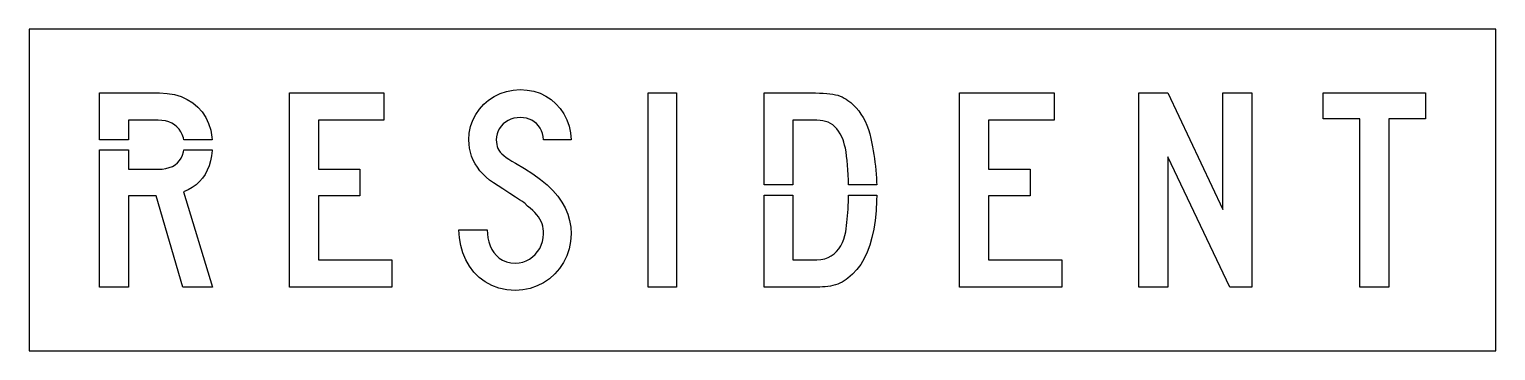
# Model space of a CAD drawing. Extents: x 0 to 73, y 0 to 16.
import ezdxf

# ---------------------------------------------------------------- set-up
doc = ezdxf.new("R2010")
doc.units = 0
doc.layers.add('CUT', color=7, linetype='Continuous')
doc.layers.add('OUTSIDE', color=1, linetype='Continuous')

msp = doc.modelspace()

# ---------------------------------------------------------------- linework, layer by layer
at = {"layer": 'CUT'}
for points in [[(7.351, 11.144), (7.229, 11.2425), (7.092, 11.3246), (6.941, 11.3894), (6.776, 11.4367), (6.6, 11.4647), (6.412, 11.4744), (4.938, 11.4744), (4.938, 10.5051), (3.5, 10.5051), (3.5, 12.8309), (6.482, 12.8309), (6.866, 12.8097), (7.225, 12.7488), (7.559, 12.6473), (7.866, 12.5092), (8.144, 12.3353), (8.39, 12.1275), (8.604, 11.887), (8.782, 11.6155), (8.925, 11.315), (9.028, 10.9865), (9.092, 10.6329), (9.0994, 10.5051), (7.6861, 10.5051), (7.668, 10.6039), (7.616, 10.7594), (7.545, 10.9024), (7.456, 11.0309)], [(17.6544, 11.4744), (14.3914, 11.4744), (14.3914, 9.0338), (16.4614, 9.0338), (16.4614, 7.7121), (14.3914, 7.7121), (14.3914, 4.5256), (18.0404, 4.5256), (18.0404, 3.1691), (12.9534, 3.1691), (12.9534, 12.8309), (17.6544, 12.8309)], [(26.3949, 4.0918), (26.1609, 3.8213), (25.8959, 3.5845), (25.6009, 3.3826), (25.2809, 3.2203), (24.9379, 3.0995), (24.5749, 3.0251), (24.1969, 3), (23.7729, 3.029), (23.3789, 3.1121), (23.0179, 3.2473), (22.6889, 3.428), (22.3939, 3.6502), (22.1349, 3.9111), (21.9119, 4.2039), (21.7269, 4.5266), (21.5809, 4.8734), (21.4759, 5.2396), (21.4109, 5.6222), (21.3889, 6.0164), (22.7929, 6.0164), (22.8019, 5.8135), (22.8289, 5.6116), (22.8739, 5.4135), (22.9389, 5.2242), (23.0219, 5.0454), (23.1259, 4.8812), (23.2509, 4.7333), (23.3959, 4.6058), (23.5629, 4.5005), (23.7509, 4.4222), (23.9629, 4.3729), (24.1969, 4.3556), (24.3859, 4.3691), (24.5689, 4.4097), (24.7409, 4.4734), (24.9029, 4.5604), (25.0529, 4.6667), (25.1879, 4.7923), (25.3069, 4.9333), (25.4079, 5.0889), (25.4889, 5.257), (25.5499, 5.4348), (25.5869, 5.6213), (25.5999, 5.8135), (25.5959, 5.9459), (25.5819, 6.0744), (25.5579, 6.1971), (25.5229, 6.3169), (25.4779, 6.4329), (25.4199, 6.5469), (25.3499, 6.658), (25.2669, 6.7671), (25.1709, 6.8763), (25.0599, 6.9845), (24.9339, 7.0937), (24.7929, 7.2029), (24.7549, 7.2435), (24.7359, 7.2676), (24.7269, 7.2831), (24.7149, 7.2986), (24.6879, 7.3217), (24.6349, 7.3604), (24.5439, 7.4222), (24.4029, 7.515), (24.2009, 7.6464), (23.9259, 7.8261), (23.5649, 8.0599), (23.1089, 8.3556), (22.9149, 8.4957), (22.7379, 8.6435), (22.5759, 8.799), (22.4319, 8.9623), (22.3039, 9.1324), (22.1919, 9.3092), (22.0969, 9.4928), (22.0199, 9.6821), (21.9589, 9.8763), (21.9159, 10.0773), (21.8889, 10.2821), (21.8809, 10.4918), (21.9039, 10.8329), (21.9709, 11.1604), (22.0789, 11.4705), (22.2249, 11.7594), (22.4069, 12.0271), (22.6219, 12.2676), (22.8669, 12.4792), (23.1389, 12.6589), (23.4349, 12.8039), (23.7529, 12.9111), (24.0899, 12.9778), (24.4419, 13), (24.7859, 12.9787), (25.1139, 12.9159), (25.4239, 12.8135), (25.7129, 12.6744), (25.9789, 12.4995), (26.2179, 12.2928), (26.4299, 12.0551), (26.6099, 11.7903), (26.7559, 11.4986), (26.8669, 11.1836), (26.9379, 10.8473), (26.9679, 10.4918), (25.5999, 10.4918), (25.5819, 10.656), (25.5459, 10.8097), (25.4929, 10.9527), (25.4249, 11.0831), (25.3409, 11.201), (25.2449, 11.3053), (25.1359, 11.3952), (25.0149, 11.4715), (24.8849, 11.5314), (24.7449, 11.5749), (24.5969, 11.601), (24.4419, 11.6106), (24.2789, 11.601), (24.1219, 11.572), (23.9739, 11.5266), (23.8369, 11.4638), (23.7099, 11.3855), (23.5959, 11.2928), (23.4949, 11.1865), (23.4099, 11.0676), (23.3419, 10.9382), (23.2909, 10.7981), (23.2599, 10.6493), (23.2489, 10.4918), (23.2539, 10.3768), (23.2679, 10.2696), (23.2939, 10.1691), (23.3309, 10.0725), (23.3819, 9.9797), (23.4469, 9.8899), (23.5269, 9.8019), (23.6229, 9.713), (23.7379, 9.6242), (23.8699, 9.5324), (24.0229, 9.4386), (24.1969, 9.3391), (24.6559, 9.0686), (25.0719, 8.7981), (25.4439, 8.5256), (25.7729, 8.2522), (26.0599, 7.9739), (26.3059, 7.6908), (26.5119, 7.401), (26.6789, 7.1043), (26.8069, 6.7981), (26.8969, 6.4821), (26.9509, 6.1536), (26.9679, 5.8135), (26.9429, 5.43), (26.8699, 5.0638), (26.7519, 4.7159), (26.5929, 4.3903)], [(30.8083, 3.1691), (30.8083, 12.8309), (32.2113, 12.8309), (32.2113, 3.1691)], [(40.7137, 9.4744), (40.6877, 9.6918), (40.6577, 9.8928), (40.6247, 10.0754), (40.5887, 10.2377), (40.5497, 10.3768), (40.5077, 10.4918), (40.4417, 10.6531), (40.3697, 10.8), (40.2897, 10.9314), (40.2017, 11.0483), (40.1067, 11.1498), (40.0027, 11.2377), (39.8917, 11.3111), (39.7717, 11.371), (39.6437, 11.4164), (39.5077, 11.4493), (39.3627, 11.4686), (39.2087, 11.4744), (38.0157, 11.4744), (38.0157, 8.251), (36.5777, 8.251), (36.5777, 12.8309), (39.1387, 12.8309), (39.3407, 12.829), (39.5267, 12.8222), (39.6967, 12.8106), (39.8537, 12.7942), (39.9977, 12.7729), (40.1297, 12.7459), (40.2527, 12.714), (40.3657, 12.6754), (40.4707, 12.6309), (40.5697, 12.5797), (40.6637, 12.5227), (40.7527, 12.458), (40.8987, 12.3498), (41.0357, 12.2271), (41.1667, 12.0908), (41.2887, 11.942), (41.4017, 11.7807), (41.5077, 11.6058), (41.6037, 11.4203), (41.6907, 11.2222), (41.7697, 11.0135), (41.8377, 10.7932), (41.8967, 10.5633), (41.9457, 10.3227), (41.9797, 10.142), (42.0127, 9.9565), (42.0437, 9.7662), (42.0717, 9.5739), (42.0977, 9.3787), (42.1217, 9.1826), (42.1417, 8.9855), (42.1587, 8.7874), (42.1727, 8.5913), (42.1827, 8.3971), (42.1881, 8.251), (40.785, 8.251), (40.7797, 8.486), (40.7687, 8.7469), (40.7537, 9), (40.7357, 9.2435)], [(51.0131, 11.4744), (47.7501, 11.4744), (47.7501, 9.0338), (49.8201, 9.0338), (49.8201, 7.7121), (47.7501, 7.7121), (47.7501, 4.5256), (51.3991, 4.5256), (51.3991, 3.1691), (46.3121, 3.1691), (46.3121, 12.8309), (51.0131, 12.8309)], [(55.2396, 3.1691), (55.2396, 12.8309), (56.6776, 12.8309), (59.4146, 7.0338), (59.4146, 12.8309), (60.8536, 12.8309), (60.8536, 3.1691), (59.7656, 3.1691), (56.6776, 9.6444), (56.6776, 3.1691)], [(66.236, 11.543), (64.412, 11.543), (64.412, 12.8309), (69.5, 12.8309), (69.5, 11.543), (67.675, 11.543), (67.675, 3.1691), (66.236, 3.1691)], [(4.938, 10.0031), (4.938, 9.0338), (6.412, 9.0338), (6.614, 9.0435), (6.801, 9.0705), (6.97, 9.115), (7.123, 9.1768), (7.259, 9.256), (7.377, 9.3517), (7.478, 9.4638), (7.561, 9.5913), (7.626, 9.7353), (7.673, 9.8937), (7.6907, 10.0031), (9.1051, 10.0031), (9.104, 9.9729), (9.073, 9.7043), (9.022, 9.4502), (8.951, 9.2106), (8.86, 8.9874), (8.75, 8.7797), (8.619, 8.5894), (8.469, 8.4164), (8.3, 8.2618), (8.111, 8.1266), (7.902, 8.0106), (7.675, 7.915), (9.114, 3.1691), (7.64, 3.1691), (6.307, 7.7121), (4.938, 7.7121), (4.938, 3.1691), (3.5, 3.1691), (3.5, 10.0031)], [(41.7117, 4.9053), (41.5627, 4.5865), (41.3917, 4.2986), (41.2007, 4.0396), (40.9877, 3.8106), (40.7527, 3.6097), (40.6627, 3.5372), (40.5657, 3.4715), (40.4647, 3.4126), (40.3577, 3.3604), (40.2467, 3.314), (40.1297, 3.2754), (40.0097, 3.2425), (39.8847, 3.2155), (39.7557, 3.1952), (39.6237, 3.1807), (39.4877, 3.172), (39.3497, 3.1691), (36.5777, 3.1691), (36.5777, 7.749), (38.0157, 7.749), (38.0157, 4.5256), (39.2087, 4.5256), (39.4117, 4.5382), (39.5987, 4.5758), (39.7697, 4.6377), (39.9247, 4.7198), (40.0657, 4.8213), (40.1917, 4.9401), (40.3027, 5.0754), (40.3997, 5.2232), (40.4817, 5.3836), (40.5507, 5.5536), (40.6057, 5.7314), (40.6477, 5.915), (40.6647, 6.0686), (40.6827, 6.2261), (40.6987, 6.3855), (40.7147, 6.5478), (40.7307, 6.713), (40.7437, 6.8812), (40.7567, 7.0522), (40.7667, 7.2261), (40.7757, 7.4029), (40.7827, 7.5816), (40.7864, 7.749), (42.1868, 7.749), (42.1817, 7.4744), (42.1527, 6.9652), (42.1047, 6.4889), (42.0367, 6.0454), (41.9487, 5.6338), (41.8407, 5.2541)]]:
    msp.add_lwpolyline(points, close=True, dxfattribs=at)
at = {"layer": 'OUTSIDE'}
msp.add_lwpolyline([(0, 0), (73, 0), (73, 16), (0, 16)], close=True, dxfattribs=at)

doc.saveas('drawing.dxf')
